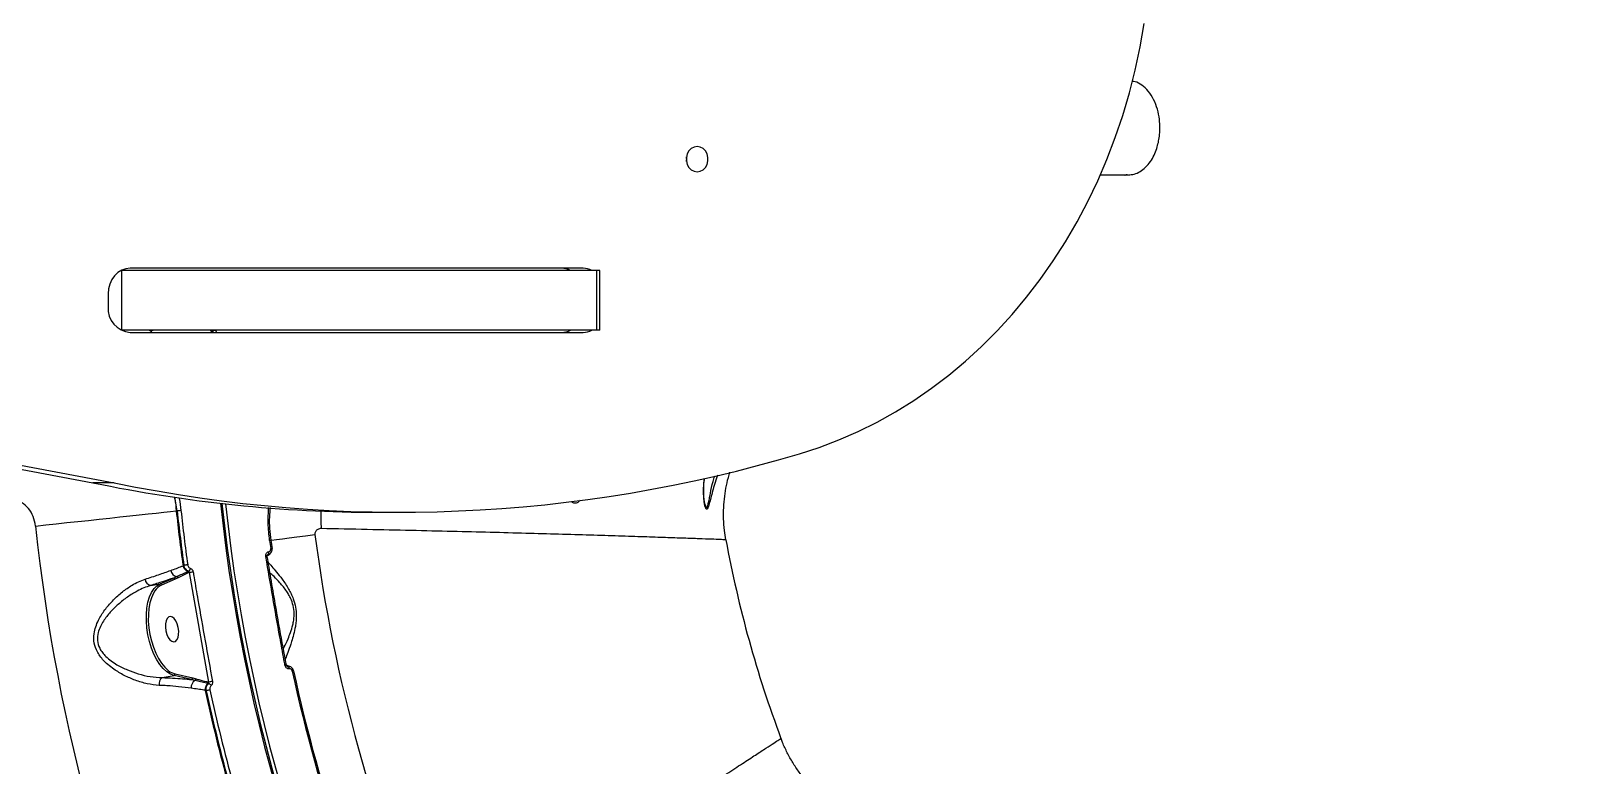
# Model space of a CAD drawing. Header units: millimetres. Extents: x -7245 to 6306, y -6696 to 5973.
# Drawn here: x -3003 to -2456, y 2166 to 2423 of the extents above; entities that cross this region are included whole.
import ezdxf

# ---------------------------------------------------------------- set-up
doc = ezdxf.new("R2010")
doc.units = ezdxf.units.MM
for name, color, linetype in [('DIKOM_ОБЪЕКТ', 7, 'Continuous'), ('DIKOM_РАЗМЕР_ЗОНА', 7, 'Continuous'), ('DIKOM_РАЗМЕР_ОБЪЕКТА', 7, 'Continuous')]:
    doc.layers.add(name, color=color, linetype=linetype)
doc.styles.add('style1', font='arial.ttf', dxfattribs={"width": 0.8})
doc.dimstyles.new('1-50', dxfattribs={"dimtxt": 300, "dimasz": 200, "dimexe": 100, "dimexo": 0, "dimgap": 100, "dimtad": 1, "dimtxsty": 'style1', "dimcen": 200, "dimclrd": 7, "dimclre": 7, "dimclrt": 7, "dimadec": 1, "dimazin": 2, "dimtfac": 1, "dimtmove": 0, "dimatfit": 2, "dimfxl": 0, "dimlwd": 25, "dimlwe": 18, "dimarcsym": 0})

# ---------------------------------------------------------------- blocks, each defined once
blk = doc.blocks.new('*D10')
at = {"layer": 'Defpoints', "color": 0, "transparency": 16777216}
for p in [(-4365.71, 2792.53), (4306.16, 475.6), (4306.16, -5965.27)]:
    blk.add_point(p, dxfattribs=at)
at = {"layer": 'DIKOM_РАЗМЕР_ОБЪЕКТА', "color": 7, "lineweight": 18, "transparency": 16777216}
for p, q in [((-4365.71, 2792.53), (-4365.71, -6065.27)), ((4306.16, 475.6), (4306.16, -6065.27))]:
    blk.add_line(p, q, dxfattribs=at)
at = {"layer": 'DIKOM_РАЗМЕР_ОБЪЕКТА', "color": 7, "lineweight": 25, "transparency": 16777216}
blk.add_line((-4165.71, -5965.27), (4106.16, -5965.27), dxfattribs=at)
at = {"layer": 'DIKOM_РАЗМЕР_ОБЪЕКТА', "color": 7, "transparency": 16777216}
for points in [[(-4165.71, -5931.93), (-4165.71, -5998.6), (-4365.71, -5965.27)], [(4106.16, -5931.93), (4106.16, -5998.6), (4306.16, -5965.27)]]:
    blk.add_solid(points, dxfattribs=at)
at = {"layer": 'DIKOM_РАЗМЕР_ОБЪЕКТА', "color": 7, "transparency": 16777216, "insert": (-85.78, -5712.1), "char_height": 300, "attachment_point": 5, "style": 'style1'}
blk.add_mtext('8650', dxfattribs=at)
blk = doc.blocks.new('*D11')
at = {"layer": 'Defpoints', "color": 0, "transparency": 16777216}
for p in [(-3472.32, 4472.83), (-6199.73, -2928.86), (1850.21, -2928.86)]:
    blk.add_point(p, dxfattribs=at)
at = {"layer": 'DIKOM_РАЗМЕР_ОБЪЕКТА', "color": 7, "lineweight": 18, "transparency": 16777216}
for p, q in [((-3472.32, 4472.83), (-6299.73, 4472.83)), ((1850.21, -2928.86), (-6299.73, -2928.86))]:
    blk.add_line(p, q, dxfattribs=at)
at = {"layer": 'DIKOM_РАЗМЕР_ОБЪЕКТА', "color": 7, "lineweight": 25, "transparency": 16777216}
blk.add_line((-6199.73, 4272.83), (-6199.73, -2728.86), dxfattribs=at)
at = {"layer": 'DIKOM_РАЗМЕР_ОБЪЕКТА', "color": 7, "transparency": 16777216}
for points in [[(-6233.06, 4272.83), (-6166.39, 4272.83), (-6199.73, 4472.83)], [(-6233.06, -2728.86), (-6166.39, -2728.86), (-6199.73, -2928.86)]]:
    blk.add_solid(points, dxfattribs=at)
at = {"layer": 'DIKOM_РАЗМЕР_ОБЪЕКТА', "color": 7, "transparency": 16777216, "insert": (-6452.9, 984.54), "char_height": 300, "attachment_point": 5, "rotation": 90, "style": 'style1'}
blk.add_mtext('7400', dxfattribs=at)
blk = doc.blocks.new('*D13')
at = {"layer": 'Defpoints', "color": 0, "transparency": 16777216}
for p in [(-4231.86, 5972.83), (-6795, -4928.88), (1792.4, -4928.88)]:
    blk.add_point(p, dxfattribs=at)
at = {"layer": 'DIKOM_РАЗМЕР_ЗОНА', "color": 7, "lineweight": 18, "transparency": 16777216}
for p, q in [((-4231.86, 5972.83), (-6895, 5972.83)), ((1792.4, -4928.88), (-6895, -4928.88))]:
    blk.add_line(p, q, dxfattribs=at)
at = {"layer": 'DIKOM_РАЗМЕР_ЗОНА', "color": 7, "lineweight": 25, "transparency": 16777216}
blk.add_line((-6795, 5772.83), (-6795, -4728.88), dxfattribs=at)
at = {"layer": 'DIKOM_РАЗМЕР_ЗОНА', "color": 7, "transparency": 16777216}
for points in [[(-6828.33, 5772.83), (-6761.67, 5772.83), (-6795, 5972.83)], [(-6828.33, -4728.88), (-6761.67, -4728.88), (-6795, -4928.88)]]:
    blk.add_solid(points, dxfattribs=at)
at = {"layer": 'DIKOM_РАЗМЕР_ЗОНА', "color": 7, "transparency": 16777216, "insert": (-7048.17, 972.94), "char_height": 300, "attachment_point": 5, "rotation": 90, "style": 'style1'}
blk.add_mtext('10900', dxfattribs=at)

msp = doc.modelspace()

# ---------------------------------------------------------------- linework, layer by layer
at = {"layer": 'DIKOM_ОБЪЕКТ', "color": 7, "linetype": 'Continuous', "lineweight": 15}
for p, q in [((-2971.666, 2317.953), (-2971.666, 2338.953)), ((-2804.934, 2338.953), (-2971.666, 2338.953)), ((-2809.761, 2339.703), (-2968.677, 2339.703)), ((-2815.211, 2339.386), (-2815.211, 2338.953)), ((-2804.934, 2317.953), (-2804.934, 2338.953)), ((-2803.822, 2338.953), (-2804.934, 2338.953)), ((-2803.822, 2317.953), (-2803.822, 2338.953)), ((-2976.471, 2330.703), (-2976.471, 2326.203)), ((-2804.934, 2317.953), (-2971.666, 2317.953)), ((-2968.677, 2317.203), (-2809.761, 2317.203)), ((-2803.822, 2317.953), (-2804.934, 2317.953)), ((-3137.542, 2293.739), (-2981.766, 2264.446)), ((-3130.042, 2293.739), (-2974.266, 2264.446)), ((-2762.535, 2267.081), (-2763.948, 2262.774)), ((-2974.266, 2264.446), (-2981.766, 2264.446)), ((-2952.196, 2254.557), (-2953.07, 2259.408)), ((-2952.196, 2254.557), (-2952.528, 2254.555)), ((-2881.652, 2254.088), (-2874.152, 2254.088)), ((-2920.624, 2238.624), (-2920.624, 2238.624)), ((-2920.355, 2239.219), (-2920.519, 2239.13)), ((-2920.476, 2239.105), (-2920.333, 2239.223)), ((-2920.333, 2239.223), (-2920.355, 2239.219)), ((-2920.079, 2240.249), (-2920.057, 2240.253)), ((-2950.158, 2235.337), (-2949.844, 2235.472)), ((-2948.438, 2233.301), (-2948.197, 2233.406)), ((-2947.926, 2232.984), (-2948.097, 2232.909)), ((-2941.125, 2194.507), (-2947.926, 2232.984)), ((-2961.607, 2228.389), (-2958.231, 2228.985)), ((-2958.231, 2228.985), (-2953.504, 2231.031)), ((-2952.963, 2230.623), (-2957.689, 2228.576)), ((-2951.89, 2231.134), (-2952.963, 2230.623)), ((-2913.905, 2200.518), (-2913.905, 2200.519)), ((-2913.427, 2200.056), (-2913.619, 2200.124)), ((-2913.584, 2200.072), (-2913.449, 2200.052)), ((-2913.449, 2200.052), (-2913.427, 2200.056)), ((-2912.814, 2199.182), (-2912.837, 2199.178)), ((-2957.516, 2196.083), (-2953.305, 2196.826)), ((-2947.161, 2195.412), (-2953.305, 2196.826)), ((-2952.913, 2197.392), (-2946.768, 2195.978)), ((-2946.768, 2195.978), (-2945.582, 2195.662)), ((-2941.191, 2194.522), (-2941.125, 2194.507)), ((-2942.015, 2191.51), (-2942.37, 2191.588))]:
    msp.add_line(p, q, dxfattribs=at)
at = {"layer": 'DIKOM_ОБЪЕКТ', "color": 7, "linetype": 'Continuous', "lineweight": 15, "flags": 128}
for points in [[(-2733.847, 2274.593), (-2726.877, 2276.853), (-2720, 2279.466), (-2713.228, 2282.425), (-2706.577, 2285.725), (-2700.056, 2289.36), (-2693.681, 2293.322), (-2687.463, 2297.605), (-2681.415, 2302.199), (-2675.547, 2307.096), (-2669.872, 2312.286), (-2664.399, 2317.76), (-2659.14, 2323.506), (-2654.106, 2329.514), (-2649.305, 2335.772), (-2644.747, 2342.268), (-2640.441, 2348.988), (-2636.396, 2355.921), (-2632.618, 2363.053), (-2629.115, 2370.37), (-2625.895, 2377.857), (-2622.963, 2385.501), (-2620.326, 2393.287), (-2617.987, 2401.198), (-2615.952, 2409.221), (-2614.225, 2417.34), (-2612.808, 2425.538)], [(-2769.707, 2373.553), (-2768.634, 2373.731), (-2767.647, 2374.251), (-2766.828, 2375.072), (-2766.241, 2376.125), (-2765.936, 2377.327), (-2765.936, 2378.579), (-2766.241, 2379.781), (-2766.828, 2380.834), (-2767.647, 2381.654), (-2768.634, 2382.175), (-2769.707, 2382.353), (-2770.781, 2382.175), (-2771.768, 2381.654), (-2772.588, 2380.834), (-2773.174, 2379.781), (-2773.479, 2378.579), (-2773.479, 2377.327), (-2773.174, 2376.125), (-2772.588, 2375.072), (-2771.768, 2374.251), (-2770.781, 2373.731), (-2769.707, 2373.553)], [(-2968.677, 2339.703), (-2970.197, 2339.53), (-2971.659, 2339.018), (-2973.007, 2338.186), (-2974.188, 2337.067), (-2975.157, 2335.703), (-2975.877, 2334.147), (-2976.321, 2332.459), (-2976.471, 2330.703)], [(-2940.681, 2317.953), (-2940.584, 2317.934), (-2940.49, 2317.877), (-2940.404, 2317.785), (-2940.329, 2317.66), (-2940.267, 2317.509), (-2940.221, 2317.336), (-2940.199, 2317.203)], [(-2938.949, 2317.953), (-2938.851, 2317.934), (-2938.757, 2317.877), (-2938.67, 2317.785), (-2938.594, 2317.66), (-2938.532, 2317.509), (-2938.485, 2317.336), (-2938.462, 2317.203)], [(-3001.937, 2249.274), (-2998.353, 2249.657), (-2994.666, 2250.051), (-2990.909, 2250.453), (-2987.116, 2250.858), (-2983.322, 2251.263), (-2979.561, 2251.665), (-2975.867, 2252.06), (-2972.275, 2252.444), (-2968.817, 2252.814), (-2965.524, 2253.166), (-2962.427, 2253.497), (-2959.554, 2253.804), (-2956.931, 2254.084), (-2954.581, 2254.335), (-2952.528, 2254.555)], [(-2919.772, 2244.216), (-2919.638, 2244.233), (-2919.524, 2244.248), (-2919.432, 2244.26), (-2919.365, 2244.269), (-2919.324, 2244.275), (-2919.311, 2244.276)], [(-2919.311, 2244.276), (-2919.078, 2244.307), (-2917.352, 2244.534), (-2915.279, 2244.807), (-2912.874, 2245.123), (-2910.156, 2245.481), (-2907.148, 2245.877), (-2903.871, 2246.308)], [(-2948.526, 2235.656), (-2948.701, 2235.632), (-2948.887, 2235.606), (-2949.076, 2235.579), (-2949.262, 2235.553), (-2949.437, 2235.529), (-2949.597, 2235.507), (-2949.734, 2235.487), (-2949.844, 2235.472)], [(-2953.305, 2196.826), (-2954.578, 2197.293), (-2955.847, 2198.105), (-2957.085, 2199.243), (-2958.266, 2200.683), (-2959.361, 2202.394), (-2960.349, 2204.337), (-2961.207, 2206.47), (-2961.917, 2208.746), (-2962.462, 2211.116), (-2962.832, 2213.528), (-2963.017, 2215.928), (-2963.014, 2218.265), (-2962.823, 2220.487), (-2962.448, 2222.545), (-2961.898, 2224.395), (-2961.183, 2225.996), (-2960.321, 2227.312), (-2959.33, 2228.316), (-2958.231, 2228.985)], [(-2960.061, 2226.487), (-2960.552, 2225.678), (-2961.245, 2224.125), (-2961.778, 2222.332), (-2962.142, 2220.336), (-2962.327, 2218.181), (-2962.33, 2215.915), (-2962.15, 2213.587), (-2961.792, 2211.249), (-2961.263, 2208.951), (-2960.575, 2206.743), (-2959.743, 2204.675), (-2958.785, 2202.791), (-2957.722, 2201.133), (-2956.578, 2199.736), (-2955.378, 2198.632), (-2954.745, 2198.185)], [(-2951.822, 2213.698), (-2952.16, 2214.915), (-2952.647, 2215.985), (-2953.243, 2216.821), (-2953.901, 2217.354), (-2954.566, 2217.543), (-2955.185, 2217.371), (-2955.708, 2216.853), (-2956.093, 2216.03), (-2956.308, 2214.97), (-2956.335, 2213.757), (-2956.173, 2212.491), (-2955.835, 2211.274), (-2955.348, 2210.204), (-2954.752, 2209.368), (-2954.095, 2208.834), (-2953.429, 2208.646), (-2952.81, 2208.817), (-2952.287, 2209.336), (-2951.903, 2210.158), (-2951.688, 2211.219), (-2951.66, 2212.432), (-2951.822, 2213.698)], [(-2954.745, 2198.185), (-2954.147, 2197.845), (-2952.913, 2197.392)], [(-2940.715, 2191.792), (-2940.888, 2191.754), (-2941.071, 2191.714), (-2941.257, 2191.674), (-2941.441, 2191.634), (-2941.614, 2191.597), (-2941.771, 2191.563), (-2941.907, 2191.533), (-2942.015, 2191.51)]]:
    msp.add_lwpolyline(points, dxfattribs=at)
at = {"layer": 'DIKOM_ОБЪЕКТ', "color": 7, "linetype": 'Continuous', "lineweight": 15}
for centre, radius, start, end in [((-2778.393, 2377.953), 4.994, 351.11502, 8.88498), ((-2778.41, 2377.953), 5.013, 351.03865, 8.96135), ((-2817.283, 2332.768), 6.935, 63.10448, 89.81582), ((-2809.788, 2332.747), 6.956, 63.14684, 89.77746), ((-2968.027, 2325.641), 8.463, 176.19403, 265.59347), ((-2962.219, 2317.076), 0.877, 16.91268, 87.52637), ((-2960.449, 2316.953), 1, 90, 165.52249), ((-2940.681, 2316.953), 1, 15.5, 90), ((-2938.909, 2317.072), 0.882, 92.56237, 165.25518), ((-2817.289, 2324.16), 6.957, 270.2301, 296.54091), ((-2809.795, 2324.186), 6.983, 270.2751, 296.8006), ((-2874.098, 2744.377), 490.272, 258.21091, 286.62267), ((-2881.557, 2744.01), 489.922, 258.19741, 269.98889), ((-2359.315, 2317.953), 596.591, 186.100221, 187.959884), ((-2947.642, 2218.253), 36.588, 95.06691, 97.15097), ((-2359.315, 2317.953), 596.261, 186.10338, 187.951231), ((-2359.315, 2317.953), 594.93, 186.10338, 187.951231), ((-2359.315, 2317.953), 580.869, 185.999927, 210.901446), ((-2359.315, 2317.953), 580.367, 186.010894, 210.901446), ((-2359.315, 2317.953), 579.133, 186.037702, 210.901152), ((-2821.173, 2252.637), 80.63, 178.67371, 183.03582), ((-2359.315, 2317.953), 646.281, 186.100221, 204.899779), ((-2359.315, 2317.953), 565.287, 187.49515, 187.79029), ((-2359.315, 2317.953), 564.822, 187.49515, 187.79029), ((-2359.315, 2317.953), 549.248, 187.49515, 203.50485), ((-2359.315, 2317.953), 407, 190.40243, 200.59844), ((-2921.92, 2244.035), 5.564, 278.62466, 283.45861), ((-2921.042, 2239.955), 1.007, 313.03026, 16.97163), ((-2921.02, 2239.959), 1.007, 313.03026, 16.97163), ((-2933.964, 2349.853), 109.498, 277.65134, 277.89485), ((-2951.866, 2234.151), 2.655, 189.56498, 259.12086), ((-2947.479, 2235.855), 2.728, 190.94881, 249.41975), ((-2948.628, 2232.791), 0.544, 12.53395, 69.58079), ((-2949.058, 2234.651), 1.513, 304.68244, 350.69227), ((-2956.669, 2290.016), 57.698, 278.71562, 280.04073), ((-2960.893, 2230.878), 2.589, 185.66855, 254.00754), ((-2955.152, 2223.304), 5.851, 115.69989, 147.04757), ((-2958.183, 2228.484), 0.503, 10.51113, 95.42696), ((-2953.456, 2230.531), 0.502, 10.49986, 95.47038), ((-2952.405, 2231.018), 0.528, 12.65067, 85.85953), ((-2913.318, 2195.29), 5.261, 96.40671, 101.52343), ((-2913.843, 2199.125), 1.007, 3.01021, 66.98432), ((-2913.82, 2199.129), 1.007, 3.03097, 67.00551), ((-2955.602, 2193.833), 2.954, 130.37872, 188.71797), ((-2953.435, 2197.335), 0.525, 284.30849, 6.19831), ((-2944.442, 2192.685), 2.843, 121.14557, 186.14032), ((-2947.292, 2195.921), 0.526, 284.37367, 6.15575), ((-2946.131, 2195.623), 0.55, 293.38605, 4.06814), ((-2939.54, 2191.885), 2.846, 130.56841, 185.99362), ((-2941.757, 2194.48), 0.567, 310.22599, 4.26102), ((-2941.669, 2192.424), 1.649, 31.99166, 72.81466), ((-2930.864, 2143.771), 51.763, 99.95712, 101.43322), ((-2856.078, 1941.652), 262.729, 102.14667, 102.24806), ((-2359.315, 2317.953), 565.287, 192.20971, 198.79029), ((-2359.315, 2317.953), 564.822, 192.20971, 198.79029), ((-2359.315, 2317.953), 596.591, 192.228529, 198.771471), ((-2359.315, 2317.953), 596.261, 192.243131, 198.756869), ((-2359.315, 2317.953), 594.93, 192.243131, 198.756869)]:
    msp.add_arc(centre, radius, start, end, dxfattribs=at)
for points, knots in [([(-2628.255, 2372.453), (-2628.067, 2372.453), (-2627.056, 2372.453), (-2625.384, 2372.453), (-2623.256, 2372.452), (-2621.246, 2372.458), (-2619.933, 2372.433), (-2617.504, 2372.541), (-2621.219, 2372.215), (-2616.162, 2372.629), (-2614.179, 2373.567), (-2612.234, 2375.069), (-2610.602, 2377.056), (-2609.324, 2379.305), (-2608.427, 2381.583), (-2607.828, 2383.802), (-2607.433, 2386.147), (-2607.255, 2388.867), (-2607.431, 2392.054), (-2608.111, 2395.495), (-2609.383, 2398.851), (-2611.212, 2401.781), (-2613.465, 2403.894), (-2615.453, 2405.058), (-2616.644, 2405.202), (-2616.949, 2405.239)], [0, 0, 0, 0, 0.0137599, 0.0741771, 0.1434768, 0.2220785, 0.3101399, 0.4074937, 0.5133677, 0.5366515, 0.5623097, 0.5904678, 0.6204835, 0.6508516, 0.6796351, 0.7050213, 0.7302732, 0.7618637, 0.7991935, 0.8404599, 0.8827695, 0.9229183, 0.9586464, 0.9893837, 1, 1, 1, 1]), ([(-2763.948, 2262.774), (-2764.179, 2261.944), (-2764.64, 2260.286), (-2765.217, 2257.98), (-2765.694, 2256.163), (-2766.134, 2255.129), (-2766.548, 2255.082), (-2766.908, 2255.937), (-2767.18, 2257.224), (-2767.442, 2259.362), (-2767.564, 2262.285), (-2767.293, 2264.822), (-2767.173, 2265.949)], [0, 0, 0, 0, 0.1026844, 0.2052198, 0.3103566, 0.3844944, 0.4593467, 0.5394721, 0.6124657, 0.6871247, 0.8609683, 1, 1, 1, 1]), ([(-2766.931, 2256.687), (-2766.95, 2256.751), (-2767.009, 2256.949), (-2767.127, 2257.55), (-2767.274, 2258.587), (-2767.394, 2260.048), (-2767.428, 2261.987), (-2767.364, 2263.995), (-2767.2, 2265.369), (-2767.13, 2265.957)], [0, 0, 0, 0, 0.0443817, 0.138082, 0.2539925, 0.4289895, 0.6202448, 0.8372623, 1, 1, 1, 1]), ([(-2766.913, 2256.69), (-2766.89, 2256.575), (-2766.837, 2256.302), (-2766.661, 2255.913), (-2766.41, 2255.598), (-2766.087, 2256.038), (-2765.78, 2257.165), (-2765.449, 2258.791), (-2764.941, 2261.369), (-2764.403, 2264.061), (-2763.765, 2266.161), (-2763.564, 2266.82)], [0, 0, 0, 0, 0.0289139, 0.0684881, 0.1656533, 0.2548944, 0.3626972, 0.4915746, 0.620924, 0.8810251, 1, 1, 1, 1]), ([(-2759.6, 2244.469), (-2759.789, 2245.559), (-2760.208, 2247.978), (-2760.463, 2251.76), (-2760.446, 2255.752), (-2760.113, 2259.683), (-2759.462, 2263.52), (-2758.819, 2266.353), (-2758.308, 2267.872), (-2758.206, 2268.176)], [0, 0, 0, 0, 0.1383621, 0.3069168, 0.4732391, 0.6374504, 0.7996504, 0.9598816, 1, 1, 1, 1]), ([(-2953.179, 2259.422), (-2953.132, 2259.196), (-2952.803, 2257.597), (-2952.655, 2255.961), (-2952.528, 2254.555)], [0, 0, 0, 0, 0.1408062, 1, 1, 1, 1]), ([(-2951.544, 2259.215), (-2951.525, 2259.133), (-2951.196, 2257.649), (-2951.03, 2256.132), (-2950.873, 2254.698)], [0, 0, 0, 0, 0.0550953, 1, 1, 1, 1]), ([(-3001.937, 2249.274), (-3002.149, 2250.405), (-3002.569, 2252.64), (-3004.304, 2255.53), (-3006.669, 2257.649), (-3008.961, 2258.56), (-3010.319, 2258.64), (-3010.696, 2258.663)], [0, 0, 0, 0, 0.2385198, 0.4713207, 0.6967877, 0.9159924, 1, 1, 1, 1]), ([(-2919.772, 2244.216), (-2919.985, 2246.227), (-2920.393, 2250.081), (-2920.204, 2253.931), (-2920.113, 2255.771)], [0, 0, 0, 0, 0.5219365, 1, 1, 1, 1]), ([(-2919.58, 2255.733), (-2919.693, 2254.634), (-2920.086, 2250.839), (-2919.667, 2246.998), (-2919.369, 2244.269)], [0, 0, 0, 0, 0.2895171, 1, 1, 1, 1]), ([(-2810.73, 2258.368), (-2811.002, 2258.071), (-2811.64, 2257.374), (-2812.69, 2257.168), (-2813.488, 2257.47), (-2813.842, 2257.84), (-2813.914, 2257.914)], [0, 0, 0, 0, 0.2620938, 0.6145379, 0.9218015, 1, 1, 1, 1]), ([(-2901.689, 2248.367), (-2901.889, 2248.357), (-2902.304, 2248.338), (-2902.845, 2248.12), (-2903.279, 2247.801), (-2903.6, 2247.425), (-2903.798, 2247.021), (-2903.89, 2246.631), (-2903.877, 2246.412), (-2903.871, 2246.308)], [0, 0, 0, 0, 0.1944468, 0.403678, 0.5538661, 0.6910047, 0.8350383, 0.9219281, 1, 1, 1, 1]), ([(-2759.732, 2244.448), (-2759.766, 2244.45), (-2759.845, 2244.453), (-2761.534, 2244.517), (-2764.537, 2244.629), (-2768.829, 2244.786), (-2774.246, 2244.98), (-2780.68, 2245.203), (-2788.294, 2245.458), (-2797.106, 2245.742), (-2807.111, 2246.049), (-2818.019, 2246.369), (-2829.745, 2246.695), (-2842.192, 2247.023), (-2855.623, 2247.357), (-2870.05, 2247.695), (-2885.379, 2248.034), (-2896.254, 2248.256), (-2901.689, 2248.367)], [0, 0, 0, 0, 0.0514872, 0.1168122, 0.1830762, 0.2493396, 0.3115756, 0.3738601, 0.4360971, 0.5001468, 0.5642491, 0.6282999, 0.6894104, 0.7505653, 0.8116763, 0.8744345, 0.9372405, 1, 1, 1, 1]), ([(-2921.085, 2238.534), (-2921.1, 2238.707), (-2921.129, 2239.052), (-2920.983, 2239.545), (-2920.715, 2239.938), (-2920.392, 2240.172), (-2920.166, 2240.228), (-2920.079, 2240.249)], [0, 0, 0, 0, 0.2182575, 0.436743, 0.6531223, 0.8657062, 1, 1, 1, 1]), ([(-2914.369, 2200.446), (-2914.491, 2201.101), (-2915.097, 2204.378), (-2917.418, 2217.06), (-2919.476, 2229.111), (-2921.085, 2238.534)], [0, 0, 0, 0, 0.0517124, 0.2585535, 1, 1, 1, 1]), ([(-2920.621, 2238.626), (-2920.624, 2238.64), (-2920.641, 2238.713), (-2920.635, 2238.85), (-2920.598, 2239.008), (-2920.537, 2239.12), (-2920.486, 2239.169), (-2920.473, 2239.174), (-2920.469, 2239.176)], [0, 0, 0, 0, 0.0491182, 0.2501542, 0.4462813, 0.6523674, 0.8786195, 1, 1, 1, 1]), ([(-2920.63, 2238.724), (-2920.515, 2238.83), (-2920.263, 2239.063), (-2919.852, 2239.355), (-2919.629, 2239.514)], [0, 0, 0, 0, 0.45728, 1, 1, 1, 1]), ([(-2913.886, 2200.523), (-2914.659, 2204.693), (-2916.541, 2214.841), (-2918.773, 2227.547), (-2920.183, 2236.087), (-2920.603, 2238.627)], [0, 0, 0, 0, 0.3288594, 0.8003137, 1, 1, 1, 1]), ([(-2920.355, 2239.219), (-2920.384, 2239.214), (-2920.423, 2239.208), (-2920.458, 2239.181), (-2920.468, 2239.174)], [0, 0, 0, 0, 0.7330499, 1, 1, 1, 1]), ([(-2919.696, 2239.499), (-2919.701, 2239.494), (-2919.846, 2239.347), (-2920.084, 2239.276), (-2920.303, 2239.229), (-2920.333, 2239.223)], [0, 0, 0, 0, 0.0341832, 0.8706323, 1, 1, 1, 1]), ([(-2920.057, 2240.253), (-2920.042, 2240.256), (-2919.936, 2240.276), (-2919.747, 2240.36), (-2919.565, 2240.543), (-2919.434, 2240.778), (-2919.364, 2241.035), (-2919.378, 2241.238), (-2919.385, 2241.33)], [0, 0, 0, 0, 0.0340806, 0.2523782, 0.4704467, 0.597936, 0.8192067, 1, 1, 1, 1]), ([(-2919.703, 2239.508), (-2919.552, 2239.63), (-2919.226, 2239.896), (-2918.959, 2240.508), (-2918.861, 2241.042), (-2918.93, 2241.33), (-2918.944, 2241.389)], [0, 0, 0, 0, 0.2728896, 0.5909324, 0.9166932, 1, 1, 1, 1]), ([(-2963.47, 2230.622), (-2961.84, 2231.147), (-2958.543, 2232.209), (-2955.847, 2233.206), (-2954.483, 2233.71)], [0, 0, 0, 0, 0.4942217, 1, 1, 1, 1]), ([(-2954.483, 2233.71), (-2953.106, 2234.188), (-2951.546, 2234.73), (-2950.304, 2235.273), (-2950.158, 2235.337)], [0, 0, 0, 0, 0.8821343, 1, 1, 1, 1]), ([(-2952.367, 2231.544), (-2952.203, 2231.622), (-2951.387, 2232.008), (-2950.067, 2232.594), (-2948.938, 2233.084), (-2948.438, 2233.301)], [0, 0, 0, 0, 0.1222874, 0.6114318, 1, 1, 1, 1]), ([(-2948.097, 2232.909), (-2948.434, 2232.762), (-2949.706, 2232.205), (-2950.965, 2231.587), (-2951.89, 2231.134)], [0, 0, 0, 0, 0.2646976, 1, 1, 1, 1]), ([(-2948.197, 2233.406), (-2948.286, 2233.441), (-2948.615, 2233.57), (-2949.129, 2233.96), (-2949.631, 2234.645), (-2949.773, 2235.197), (-2949.844, 2235.472)], [0, 0, 0, 0, 0.1106441, 0.4062482, 0.7035385, 1, 1, 1, 1]), ([(-2948.526, 2235.656), (-2948.488, 2235.489), (-2948.411, 2235.155), (-2948.119, 2234.74), (-2947.814, 2234.504), (-2947.618, 2234.427), (-2947.564, 2234.406)], [0, 0, 0, 0, 0.2969089, 0.5941263, 0.8895956, 1, 1, 1, 1]), ([(-2947.926, 2232.984), (-2947.933, 2233.042), (-2947.947, 2233.157), (-2948.031, 2233.3), (-2948.124, 2233.376), (-2948.184, 2233.401), (-2948.197, 2233.406)], [0, 0, 0, 0, 0.3130598, 0.6197079, 0.9172803, 1, 1, 1, 1]), ([(-2947.564, 2234.406), (-2947.524, 2234.39), (-2947.34, 2234.32), (-2947.041, 2234.104), (-2946.738, 2233.698), (-2946.652, 2233.367), (-2946.609, 2233.201)], [0, 0, 0, 0, 0.0857124, 0.3893409, 0.6949263, 1, 1, 1, 1]), ([(-2946.609, 2233.201), (-2946.498, 2232.544), (-2945.942, 2229.257), (-2943.748, 2216.429), (-2941.544, 2204.28), (-2939.815, 2194.754)], [0, 0, 0, 0, 0.0512291, 0.2561316, 1, 1, 1, 1]), ([(-2920.256, 2236.542), (-2920.251, 2236.536), (-2919.969, 2236.251), (-2919, 2235.13), (-2917.372, 2233.231), (-2915.686, 2231.08), (-2914.228, 2229.016), (-2913.16, 2227.306), (-2912.226, 2225.543), (-2911.339, 2223.476), (-2910.596, 2220.833), (-2910.363, 2218.091), (-2910.472, 2215.836), (-2910.773, 2213.58), (-2911.314, 2211.14), (-2912.171, 2208.256), (-2913.125, 2205.502), (-2913.877, 2203.557), (-2914.187, 2202.815), (-2914.271, 2202.614)], [0, 0, 0, 0, 0.0016536, 0.0865385, 0.1756364, 0.2647007, 0.3141148, 0.3634845, 0.4021596, 0.4407633, 0.4978975, 0.5551661, 0.5936813, 0.6322763, 0.6988319, 0.7655262, 0.8644395, 0.9633352, 1, 1, 1, 1]), ([(-2914.947, 2206.287), (-2914.847, 2206.469), (-2914.355, 2207.364), (-2913.448, 2209.3), (-2912.399, 2211.917), (-2911.709, 2214.122), (-2911.297, 2216.185), (-2911.096, 2218.21), (-2911.255, 2220.709), (-2911.983, 2223.08), (-2912.874, 2224.903), (-2913.833, 2226.459), (-2914.946, 2227.96), (-2916.474, 2229.76), (-2918.131, 2231.478), (-2919.183, 2232.439), (-2919.645, 2232.863)], [0, 0, 0, 0, 0.033542, 0.1648206, 0.2497282, 0.3362876, 0.3837274, 0.432336, 0.501786, 0.5711415, 0.6186352, 0.6675143, 0.7304529, 0.7943061, 0.9095232, 1, 1, 1, 1]), ([(-2958.522, 2193.385), (-2959.904, 2193.523), (-2962.669, 2193.797), (-2966.83, 2195.075), (-2970.798, 2196.793), (-2974.005, 2198.698), (-2976.525, 2200.632), (-2978.261, 2202.323), (-2979.624, 2204.072), (-2980.818, 2206.183), (-2981.589, 2208.954), (-2981.401, 2211.962), (-2980.629, 2214.562), (-2979.354, 2217.296), (-2977.374, 2220.295), (-2974.599, 2223.442), (-2971.48, 2226.255), (-2968.472, 2228.339), (-2965.779, 2229.79), (-2964.239, 2230.345), (-2963.47, 2230.622)], [0, 0, 0, 0, 0.0754484, 0.1510312, 0.2213857, 0.2917232, 0.3346574, 0.377543, 0.4104237, 0.443255, 0.4962486, 0.5490777, 0.5889852, 0.6289727, 0.6969428, 0.7650074, 0.8363488, 0.907628, 0.9538278, 1, 1, 1, 1]), ([(-2961.607, 2228.389), (-2962.376, 2228.132), (-2963.915, 2227.617), (-2966.622, 2226.297), (-2969.673, 2224.423), (-2972.866, 2221.91), (-2975.748, 2219.114), (-2977.836, 2216.456), (-2979.222, 2214.025), (-2980.084, 2211.748), (-2980.373, 2209.087), (-2979.643, 2206.648), (-2978.477, 2204.846), (-2977.124, 2203.352), (-2975.403, 2201.929), (-2972.883, 2200.308), (-2969.692, 2198.736), (-2965.749, 2197.35), (-2961.629, 2196.343), (-2958.886, 2196.17), (-2957.516, 2196.083)], [0, 0, 0, 0, 0.0472302, 0.0944797, 0.1675959, 0.2407653, 0.3094556, 0.3780275, 0.4168434, 0.4555525, 0.5049221, 0.5540375, 0.5853498, 0.6167427, 0.6592408, 0.7018008, 0.7734301, 0.845079, 0.9226076, 1, 1, 1, 1]), ([(-2953.504, 2231.031), (-2954.739, 2230.605), (-2957.227, 2229.747), (-2960.139, 2228.844), (-2961.607, 2228.389)], [0, 0, 0, 0, 0.4960526, 1, 1, 1, 1]), ([(-2953.504, 2231.031), (-2953.338, 2231.102), (-2952.955, 2231.265), (-2952.579, 2231.444), (-2952.367, 2231.544)], [0, 0, 0, 0, 0.4353255, 1, 1, 1, 1]), ([(-2912.837, 2199.178), (-2912.927, 2199.168), (-2913.158, 2199.144), (-2913.541, 2199.253), (-2913.927, 2199.531), (-2914.232, 2199.944), (-2914.324, 2200.278), (-2914.369, 2200.446)], [0, 0, 0, 0, 0.1342659, 0.3468486, 0.5631882, 0.7817645, 1, 1, 1, 1]), ([(-2913.576, 2200.056), (-2913.581, 2200.055), (-2913.594, 2200.054), (-2913.672, 2200.094), (-2913.77, 2200.193), (-2913.858, 2200.337), (-2913.889, 2200.457), (-2913.904, 2200.517), (-2913.904, 2200.518)], [0, 0, 0, 0, 0.1488378, 0.3956018, 0.5914754, 0.7936523, 0.9977912, 1, 1, 1, 1]), ([(-2912.658, 2200.023), (-2912.906, 2200.09), (-2913.404, 2200.224), (-2913.718, 2200.358), (-2913.876, 2200.425)], [0, 0, 0, 0, 0.4962446, 1, 1, 1, 1]), ([(-2913.575, 2200.057), (-2913.562, 2200.053), (-2913.518, 2200.039), (-2913.478, 2200.047), (-2913.449, 2200.052)], [0, 0, 0, 0, 0.2977705, 1, 1, 1, 1]), ([(-2913.427, 2200.056), (-2913.24, 2200.078), (-2912.981, 2200.108), (-2912.743, 2200.003), (-2912.677, 2199.974)], [0, 0, 0, 0, 0.7219344, 1, 1, 1, 1]), ([(-2911.815, 2198.4), (-2911.815, 2198.403), (-2911.839, 2198.511), (-2911.916, 2198.72), (-2912.087, 2198.942), (-2912.3, 2199.106), (-2912.541, 2199.204), (-2912.726, 2199.189), (-2912.814, 2199.182)], [0, 0, 0, 0, 0.0043645, 0.2197299, 0.4357201, 0.5684164, 0.7938249, 1, 1, 1, 1]), ([(-2911.372, 2198.495), (-2911.442, 2198.728), (-2911.579, 2199.188), (-2912.056, 2199.726), (-2912.466, 2199.906), (-2912.664, 2199.993)], [0, 0, 0, 0, 0.3449252, 0.6835921, 1, 1, 1, 1]), ([(-2957.516, 2196.083), (-2956.263, 2196.039), (-2953.744, 2195.95), (-2950.275, 2195.723), (-2948.184, 2195.514), (-2947.161, 2195.412)], [0, 0, 0, 0, 0.3357534, 0.674768, 1, 1, 1, 1]), ([(-2945.913, 2195.118), (-2946.095, 2195.165), (-2946.51, 2195.271), (-2946.927, 2195.361), (-2947.161, 2195.412)], [0, 0, 0, 0, 0.4403483, 1, 1, 1, 1]), ([(-2941.39, 2194.047), (-2941.563, 2194.087), (-2942.43, 2194.287), (-2943.923, 2194.625), (-2945.281, 2194.961), (-2945.913, 2195.118)], [0, 0, 0, 0, 0.1178748, 0.5894708, 1, 1, 1, 1]), ([(-2945.582, 2195.662), (-2945.155, 2195.54), (-2943.689, 2195.121), (-2942.227, 2194.77), (-2941.191, 2194.522)], [0, 0, 0, 0, 0.2911691, 1, 1, 1, 1]), ([(-2942.015, 2191.51), (-2942.029, 2191.611), (-2942.081, 2191.989), (-2942.019, 2192.654), (-2941.723, 2193.437), (-2941.363, 2193.811), (-2941.182, 2193.999)], [0, 0, 0, 0, 0.1092067, 0.4080009, 0.7032075, 1, 1, 1, 1]), ([(-2941.182, 2193.999), (-2941.216, 2194.007), (-2941.285, 2194.023), (-2941.355, 2194.039), (-2941.39, 2194.047)], [0, 0, 0, 0, 0.48787, 1, 1, 1, 1]), ([(-2941.182, 2193.999), (-2941.152, 2194.039), (-2941.09, 2194.121), (-2941.07, 2194.286), (-2941.092, 2194.418), (-2941.119, 2194.492), (-2941.125, 2194.507)], [0, 0, 0, 0, 0.286543, 0.5897338, 0.9137725, 1, 1, 1, 1]), ([(-2939.815, 2194.754), (-2939.808, 2194.71), (-2939.773, 2194.498), (-2939.792, 2194.113), (-2939.953, 2193.638), (-2940.165, 2193.411), (-2940.271, 2193.297)], [0, 0, 0, 0, 0.0810834, 0.3907381, 0.6950303, 1, 1, 1, 1]), ([(-2947.269, 2192.381), (-2948.703, 2192.571), (-2951.329, 2192.919), (-2955.216, 2193.224), (-2957.601, 2193.34), (-2958.522, 2193.385)], [0, 0, 0, 0, 0.4251201, 0.7780629, 1, 1, 1, 1]), ([(-2942.37, 2191.588), (-2942.526, 2191.626), (-2943.322, 2191.815), (-2944.878, 2192.061), (-2946.47, 2192.274), (-2947.269, 2192.381)], [0, 0, 0, 0, 0.1088795, 0.5528038, 1, 1, 1, 1]), ([(-2940.271, 2193.297), (-2940.377, 2193.184), (-2940.588, 2192.957), (-2940.748, 2192.484), (-2940.768, 2192.081), (-2940.726, 2191.853), (-2940.715, 2191.792)], [0, 0, 0, 0, 0.2953732, 0.5903307, 0.8900802, 1, 1, 1, 1]), ([(-2860.06, 2098.256), (-2855.899, 2100.873), (-2847.578, 2106.107), (-2835.741, 2113.577), (-2824.411, 2120.746), (-2813.289, 2127.803), (-2802.51, 2134.665), (-2792.197, 2141.252), (-2782.641, 2147.377), (-2773.91, 2152.99), (-2766.059, 2158.054), (-2759.335, 2162.405), (-2753.704, 2166.058), (-2749.103, 2169.049), (-2745.41, 2171.456), (-2742.644, 2173.261), (-2740.955, 2174.364), (-2740.21, 2174.852), (-2740.368, 2174.748), (-2740.397, 2174.729)], [0, 0, 0, 0, 0.0566677, 0.1133346, 0.1705658, 0.2277969, 0.2910649, 0.3543811, 0.4176485, 0.48278, 0.5479666, 0.6130973, 0.6743748, 0.7356982, 0.7969747, 0.86002, 0.9231162, 0.9861606, 1, 1, 1, 1]), ([(-2686.064, 2142.957), (-2686.783, 2142.849), (-2688.643, 2142.568), (-2691.703, 2142.374), (-2695.243, 2142.363), (-2698.839, 2142.618), (-2702.45, 2143.138), (-2706.045, 2143.929), (-2709.592, 2144.988), (-2713.066, 2146.313), (-2716.444, 2147.899), (-2719.702, 2149.736), (-2722.819, 2151.817), (-2725.777, 2154.128), (-2728.652, 2156.745), (-2731.392, 2159.666), (-2733.939, 2162.877), (-2736.191, 2166.239), (-2738.123, 2169.73), (-2739.48, 2172.581), (-2740.092, 2174.298), (-2740.263, 2174.779)], [0, 0, 0, 0, 0.0320902, 0.0829358, 0.1351113, 0.188176, 0.2418539, 0.2959651, 0.3503889, 0.405045, 0.4598785, 0.514853, 0.5699318, 0.6250952, 0.6803254, 0.7413058, 0.8015587, 0.860977, 0.9196102, 0.9774974, 1, 1, 1, 1])]:
    msp.add_open_spline(points, degree=3, knots=knots, dxfattribs=at)

# ---------------------------------------------------------------- dimensions: what is measured, and where the dimension line sits
at = {"layer": 'DIKOM_РАЗМЕР_ЗОНА'}
dim = msp.add_linear_dim(base=(-6795.001, -4928.879), p1=(-4231.865, 5972.834), p2=(1792.398, -4928.879), angle=90, text='10900', dimstyle='1-50', dxfattribs=at)
dim.commit()
dim.dimension.update_dxf_attribs({"geometry": '*D13', "text_midpoint": (-6795.001, 972.936), "dimtype": 160})
at = {"layer": 'DIKOM_РАЗМЕР_ОБЪЕКТА'}
dim = msp.add_linear_dim(base=(-6199.728, -2928.864), p1=(-3472.315, 4472.834), p2=(1850.213, -2928.864), angle=90, text='7400', dimstyle='1-50', dxfattribs=at)
dim.commit()
dim.dimension.update_dxf_attribs({"geometry": '*D11', "text_midpoint": (-6199.728, 984.539), "dimtype": 160})
dim = msp.add_linear_dim(base=(4306.158, -5965.268), p1=(-4365.714, 2792.532), p2=(4306.158, 475.605), text='8650', dimstyle='1-50', dxfattribs=at)
dim.commit()
dim.dimension.update_dxf_attribs({"geometry": '*D10', "text_midpoint": (-85.784, -5965.268), "dimtype": 160})

doc.saveas('drawing.dxf')
